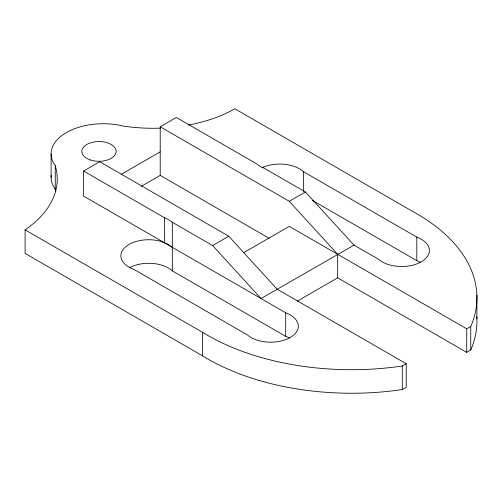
<?xml version="1.0" encoding="UTF-8"?>
<svg xmlns="http://www.w3.org/2000/svg" width="502" height="502" viewBox="0 0 502 502"><rect width="100%" height="100%" fill="white"/><g stroke="black" fill="none" stroke-linecap="round" stroke-linejoin="round"><path stroke-width="0.75" d="M172.305 247.317L166.909 243.665L159.887 241.098A27.817 16.058 0 0 0 124.088 248.308A27.817 16.058 0 0 0 133.996 269.436L247.404 334.916A27.692 15.989 0 0 0 290.194 337.495A27.692 15.989 0 0 0 285.72 312.79L83.583 196.087L83.583 171.031L99.71 161.719L228.774 236.229L277.167 289.227L406.225 363.737L406.225 387.28L402.29 389.558A203.944 117.744 0 0 1 202.557 355.849L25.1 253.397L25.1 229.853A136.494 78.801 0 0 0 55.251 165.654A52.227 30.151 0 0 1 66.402 132.559A52.227 30.151 0 0 1 123.718 126.121A116.232 67.105 0 0 0 160.452 128.129M268.89 238.136L160.207 175.393L160.207 126.793L176.34 117.481L257.149 164.135L258.75 165.591L265.069 168.703L305.398 191.99L354.048 245.133L378.483 259.239A27.692 15.989 0 0 0 421.272 261.824A27.692 15.989 0 0 0 416.798 237.12L303.384 171.64A27.817 16.058 0 0 0 261.937 167.8M121.22 174.357L160.207 151.849M141.388 186.255L160.207 175.393M83.583 171.031L164.392 217.686L166.909 218.608L172.305 222.26L212.641 245.547L228.774 236.229M160.207 126.793L289.265 201.302L305.398 191.99M243.558 252.751L289.265 226.358L466.722 328.81L470.757 326.482A205.431 118.604 0 0 0 412.28 211.223L234.823 108.771A116.232 67.105 0 0 1 188.432 125.061M297.335 301.131L337.664 277.844L466.722 352.354L470.757 350.026A205.431 118.604 0 0 0 476.787 316.593M25.1 229.853L202.557 332.305A203.944 117.744 0 0 0 402.29 366.014L406.225 363.737M354.048 245.133L261.034 298.539L212.641 245.547M312.213 200.279L416.798 260.663A27.692 15.989 0 0 1 420.4 262.276M129.61 267.654A27.817 16.058 0 0 1 172.305 270.86L285.72 336.334A27.692 15.989 0 0 1 289.321 337.953M289.265 201.302L337.664 254.301L337.664 277.844M476.9 295.295L476.9 318.839M470.757 326.482L470.757 350.026M466.722 328.81L466.722 352.354M416.798 237.12L416.798 260.663M402.29 366.014L402.29 389.558M303.384 171.64L303.384 191.387M285.72 312.79L285.72 336.334M202.557 332.305L202.557 355.849M172.305 222.26L172.305 270.86M164.392 217.686L164.392 242.742M55.251 165.654L55.251 189.198A136.494 78.801 0 0 1 55.835 191.318M51.11 154.051L51.11 177.595M55.251 189.198A52.227 30.151 0 0 1 51.229 175.361M90.423 159.981A17.112 9.877 0 0 0 116.094 151.422A17.112 9.877 0 0 0 90.423 142.869A17.112 9.877 0 0 0 90.423 159.981"/></g></svg>
